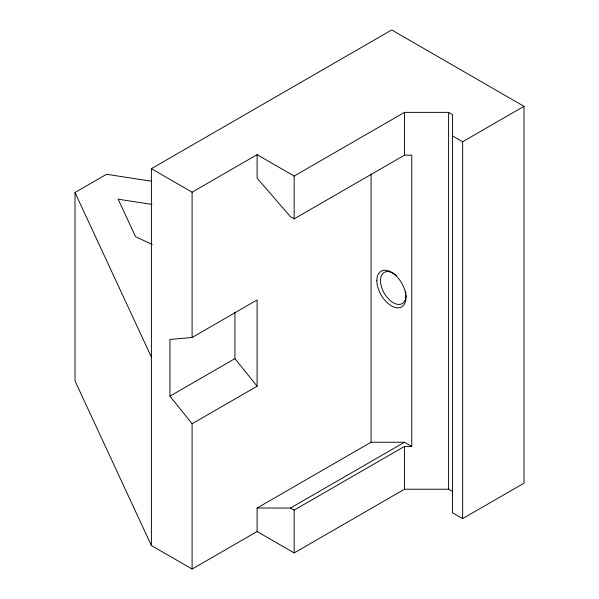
<?xml version="1.0" encoding="UTF-8"?>
<svg xmlns="http://www.w3.org/2000/svg" width="599" height="599" viewBox="0 0 599 599"><rect width="100%" height="100%" fill="white"/><g stroke="black" fill="none" stroke-linecap="round" stroke-linejoin="round"><path stroke-width="0.9" d="M452.47 491.465L448.606 489.233L404.482 489.233L294.161 552.929L257.098 531.53L192.107 569.05L151.397 545.547L75.01 380.942L75.01 192.511L106.592 174.279L151.802 181.272M151.397 168.686L391.701 29.95L523.99 106.33L523.99 483.191L462.645 518.614L452.47 512.737L452.47 114.604L448.606 112.372L404.482 112.372L294.161 176.061L257.098 154.662L192.107 192.189L151.397 168.686L151.397 545.547M257.098 154.662L257.098 178.165L290.522 216.763L294.161 218.86L404.482 155.171L411.76 155.171L411.76 446.435L404.482 446.435L294.161 510.131L290.522 508.027L257.098 508.027L257.098 531.53M452.47 135.876L462.645 141.746L523.99 106.33M192.107 423.755L169.936 396.171L169.936 339.468L192.107 337.484L257.098 299.964L257.098 386.228L192.107 423.755L192.107 569.05M169.936 396.171L234.92 358.644L234.92 312.169M257.098 508.027L371.058 442.234L404.482 442.234L411.76 446.435M290.522 508.027L404.482 442.234M152.004 204.424L118.153 199.19L135.554 236.687L152.258 244.504M234.92 358.644L257.098 386.228M75.01 192.511L151.397 357.116M462.645 141.746L462.645 518.614M448.606 112.372L448.606 489.233M404.482 112.372L404.482 155.171M404.482 446.435L404.482 489.233M371.058 174.047L371.058 442.234M294.161 176.061L294.161 218.86M294.161 510.131L294.161 552.929M192.107 192.189L192.107 337.484M405.972 295.359A18.022 10.408 60 0 1 392.12 302.016A18.022 10.408 60 0 1 380.679 278.198A18.022 10.408 60 0 1 396.531 275.69M405.538 291.301A18.022 10.408 60 0 1 405.905 293.78M376.846 280.646A20.598 11.89 60 0 0 398.694 307.819A20.598 11.89 60 0 0 398.694 278.692A20.598 11.89 60 0 0 376.846 280.646"/></g></svg>
